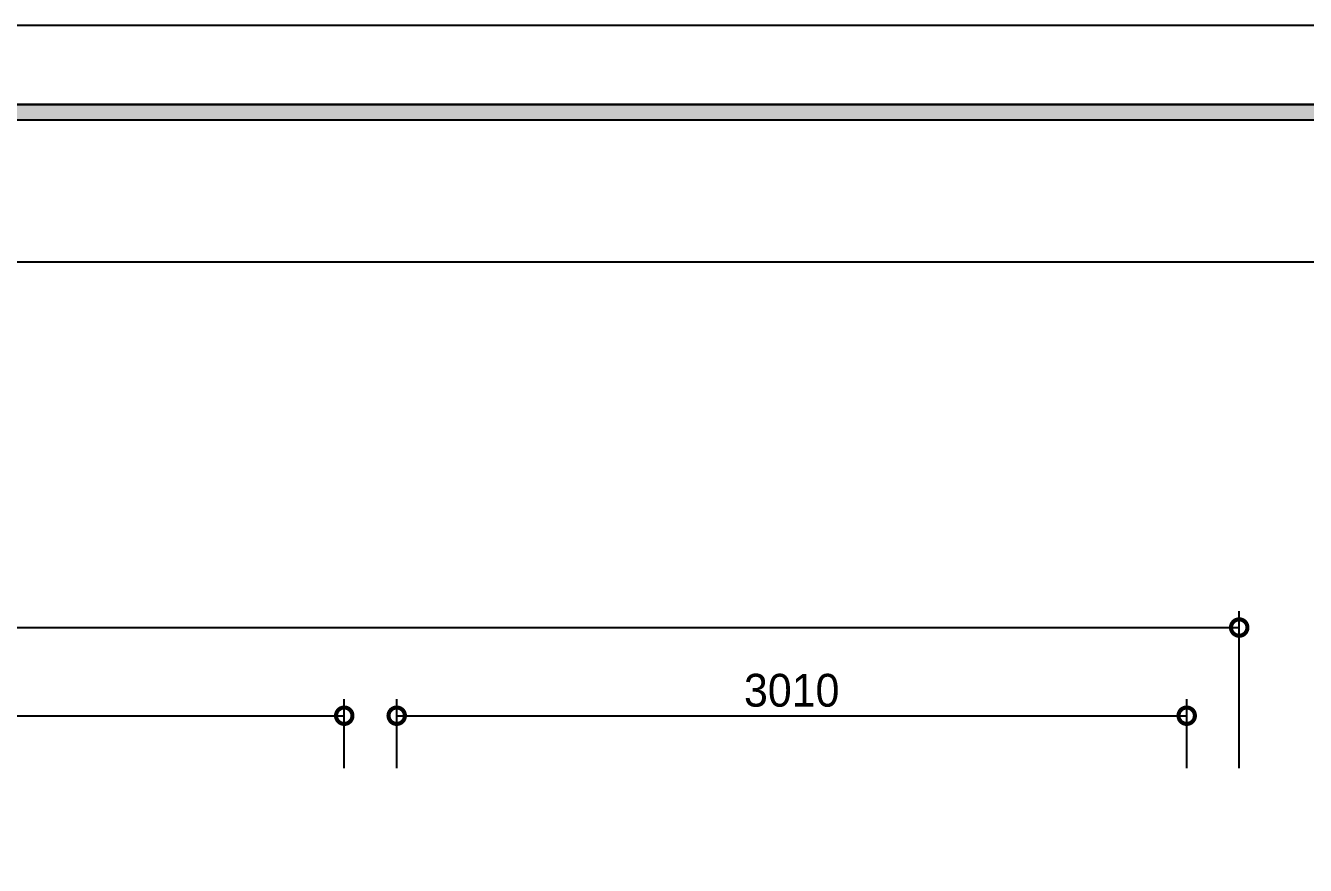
# Model space of a CAD drawing. Header units: inches. Extents: x -4181 to 116552, y 25636 to 44656.
# Drawn here: x 46543 to 51420, y 40855 to 44056 of the extents above; entities that cross this region are included whole.
import ezdxf
from ezdxf.enums import TextEntityAlignment as Align

# ---------------------------------------------------------------- set-up
doc = ezdxf.new("R2010")
doc.units = ezdxf.units.IN
doc.header["$LTSCALE"] = 50
doc.header["$MEASUREMENT"] = 0
for name, color, linetype in [('07-dim', 5, 'Continuous'), ('FORM(YOURNAME)-1', 1, 'Continuous'), ('FORM(YOURNAME)-11', 1, 'Continuous')]:
    doc.layers.add(name, color=color, linetype=linetype)
doc.styles.add('YOURNAME', font='HY울릉도M.TTF')
doc.styles.add('스타일1', font='HY울릉도M.TTF')
doc.dimstyles.new('50', dxfattribs={"dimscale": 50, "dimtxt": 2.5, "dimasz": 2.5, "dimexe": 1.25, "dimexo": 2, "dimtad": 1, "dimdec": 0, "dimtxsty": '스타일1', "dimblk": 'DOTSMALL', "dimcen": 2.5, "dimclrd": 1, "dimclre": 1, "dimclrt": 2, "dimadec": 0, "dimazin": 0, "dimtfac": 1, "dimtdec": 0, "dimtix": 1, "dimtmove": 0, "dimatfit": 3, "dimldrblk": 'DOTSMALL', "dimfxl": 1.25, "dimarcsym": 0})

# ---------------------------------------------------------------- blocks, each defined once
blk = doc.blocks.new('FORM-ELEVATION')
at = {"layer": 'FORM(YOURNAME)-11'}
h = blk.add_hatch(color=256, dxfattribs=at)
h.dxf.hatch_style = 1
h.paths.add_polyline_path([(-10309, 35708), (71691, 35708), (71691, 35508), (-10309, 35508)])
h.paths.add_polyline_path([(-10309, -21492), (71691, -21492), (71691, -21692), (-10309, -21692)])
at = {"layer": 'Defpoints', "color": 158}
for points in [[(-10309, -21692), (71691, -21692), (71691, 35708), (-10309, 35708)], [(-8309, 33708), (61071, 33708), (61071, -19692), (-8309, -19692)]]:
    blk.add_lwpolyline(points, close=True, dxfattribs=at)
at = {"layer": 'FORM(YOURNAME)-11', "color": 250}
blk.add_lwpolyline([(-11309, -22692), (72691, -22692), (72691, 36708), (-11309, 36708)], close=True, dxfattribs=at)
at = {"layer": 'FORM(YOURNAME)-11'}
blk.add_lwpolyline([(-10309, 35708), (71691, 35708), (71691, 35508), (-10309, 35508)], close=True, dxfattribs=at)
at = {"layer": 'FORM(YOURNAME)-11', "color": 3, "style": 'YOURNAME'}
for tag, height, p in [('1', 451, (71041, -1219)), ('2', 451, (71041, -1863)), ('3', 451, (71041, -3150)), ('4', 451, (71041, -5081)), ('5', 515, (71041, -7398)), ('6', 515, (71041, -9650)), ('7', 515, (71041, -11903)), ('8', 515, (71041, -14155)), ('9', 515, (71041, -16408)), ('10', 515, (66791, -18596)), ('11', 515, (71041, -18660)), ('12', 515, (66791, -20848)), ('13', 515, (71041, -20848))]:
    blk.add_attdef(tag, text='', height=height, dxfattribs=at).set_placement(p, align=Align.MIDDLE_RIGHT)
blk = doc.blocks.new('_DOTSMALL')
at = {"color": 0, "linetype": 'ByBlock', "const_width": 0.5}
blk.add_lwpolyline([(-0.0625, 0, 1), (0.0625, 0, 1)], format="xyb", close=True, dxfattribs=at)
blk = doc.blocks.new('*D1102')
at = {"layer": '07-dim', "color": 1, "lineweight": -2}
for p, q in [((43247.4, 41225.7), (43247.4, 41488.2)), ((47757.4, 41225.7), (47757.4, 41488.2)), ((43247.4, 41425.7), (47757.4, 41425.7))]:
    blk.add_line(p, q, dxfattribs=at)
at = {"layer": 'Defpoints', "color": 0}
for p in [(47757.4, 41425.7), (43247.4, 41125.7), (47757.4, 41125.7)]:
    blk.add_point(p, dxfattribs=at)
at = {"layer": '07-dim', "color": 1, "lineweight": -2, "xscale": 125, "yscale": 125, "zscale": 125, "rotation": 180}
blk.add_blockref('_DOTSMALL', (43247.4, 41425.7), dxfattribs=at)
at = {"layer": '07-dim', "color": 1, "lineweight": -2, "xscale": 125, "yscale": 125, "zscale": 125}
blk.add_blockref('_DOTSMALL', (47757.4, 41425.7), dxfattribs=at)
at = {"layer": '07-dim', "color": 2, "insert": (45502.4, 41521.9), "char_height": 125, "attachment_point": 5, "style": '스타일1'}
blk.add_mtext('4510', dxfattribs=at)
blk = doc.blocks.new('*D1103')
at = {"layer": '07-dim', "color": 1, "lineweight": -2}
for p, q in [((47957.4, 41225.7), (47957.4, 41488.2)), ((50967.4, 41225.7), (50967.4, 41488.2)), ((47957.4, 41425.7), (50967.4, 41425.7))]:
    blk.add_line(p, q, dxfattribs=at)
at = {"layer": 'Defpoints', "color": 0}
for p in [(50967.4, 41425.7), (47957.4, 41125.7), (50967.4, 41125.7)]:
    blk.add_point(p, dxfattribs=at)
at = {"layer": '07-dim', "color": 1, "lineweight": -2, "xscale": 125, "yscale": 125, "zscale": 125, "rotation": 180}
blk.add_blockref('_DOTSMALL', (47957.4, 41425.7), dxfattribs=at)
at = {"layer": '07-dim', "color": 1, "lineweight": -2, "xscale": 125, "yscale": 125, "zscale": 125}
blk.add_blockref('_DOTSMALL', (50967.4, 41425.7), dxfattribs=at)
at = {"layer": '07-dim', "color": 2, "insert": (49462.4, 41521.9), "char_height": 125, "attachment_point": 5, "style": '스타일1'}
blk.add_mtext('3010', dxfattribs=at)
blk = doc.blocks.new('*D1105')
at = {"layer": '07-dim', "color": 1, "lineweight": -2}
for p, q in [((38872.4, 41225.7), (38872.4, 41824.2)), ((51167.4, 41225.7), (51167.4, 41824.2)), ((38872.4, 41761.7), (51167.4, 41761.7))]:
    blk.add_line(p, q, dxfattribs=at)
at = {"layer": 'Defpoints', "color": 0}
for p in [(51167.4, 41761.7), (38872.4, 41125.7), (51167.4, 41125.7)]:
    blk.add_point(p, dxfattribs=at)
at = {"layer": '07-dim', "color": 1, "lineweight": -2, "xscale": 125, "yscale": 125, "zscale": 125, "rotation": 180}
blk.add_blockref('_DOTSMALL', (38872.4, 41761.7), dxfattribs=at)
at = {"layer": '07-dim', "color": 1, "lineweight": -2, "xscale": 125, "yscale": 125, "zscale": 125}
blk.add_blockref('_DOTSMALL', (51167.4, 41761.7), dxfattribs=at)
at = {"layer": '07-dim', "color": 2, "insert": (45019.9, 41857.9), "char_height": 125, "attachment_point": 5, "style": '스타일1'}
blk.add_mtext('12295', dxfattribs=at)

msp = doc.modelspace()

# ---------------------------------------------------------------- block references
at = {"layer": 'FORM(YOURNAME)-1', "xscale": 0.3, "yscale": 0.3, "zscale": 0.3}
msp.add_blockref('FORM-ELEVATION', (37662.7, 33043.1), dxfattribs=at)

# ---------------------------------------------------------------- dimensions: what is measured, and where the dimension line sits
at = {"layer": '07-dim'}
for base, p1, p2, picture, middle in [((51167.4, 41761.7), (38872.4, 41125.7), (51167.4, 41125.7), '*D1105', (45019.9, 41857.9)), ((47757.4, 41425.7), (43247.4, 41125.7), (47757.4, 41125.7), '*D1102', (45502.4, 41521.9)), ((50967.4, 41425.7), (47957.4, 41125.7), (50967.4, 41125.7), '*D1103', (49462.4, 41521.9))]:
    dim = msp.add_linear_dim(base=base, p1=p1, p2=p2, dimstyle='50', dxfattribs=at)
    dim.commit()
    dim.dimension.update_dxf_attribs({"geometry": picture, "text_midpoint": middle})

doc.saveas('drawing.dxf')
